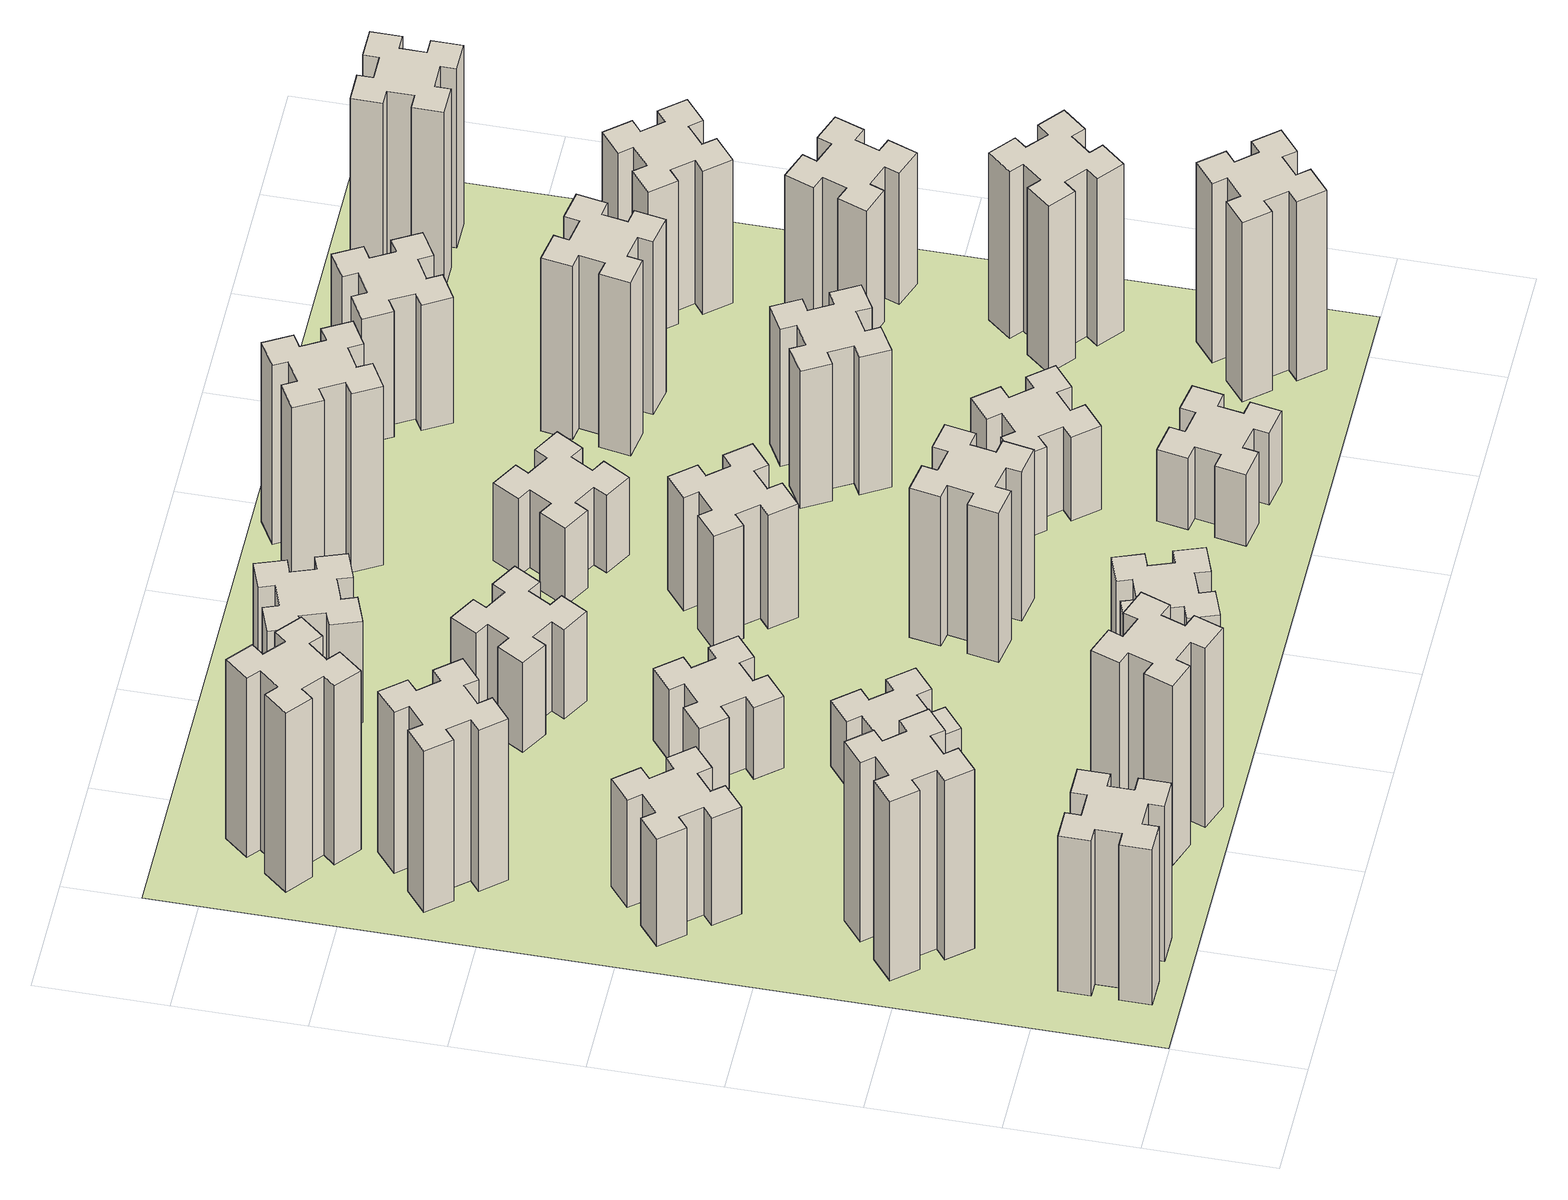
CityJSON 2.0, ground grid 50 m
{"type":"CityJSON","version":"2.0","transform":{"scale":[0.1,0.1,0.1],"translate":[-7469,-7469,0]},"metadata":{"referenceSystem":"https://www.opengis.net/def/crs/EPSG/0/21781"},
"CityObjects":{
"building1":{"type":"Building","attributes":{"class":"1000","function":"1000","usage":"1000","yearOfConstruction":2016,"roofType":"1000","measuredHeight":78,"storeysAboveGround":30,"storeysBelowGround":0},"geometry":[{"type":"Solid","lod":"1","boundaries":[[[[0,1,2,3,4,5,6,7,8,9,10,11,12,13,14,15,16,17,18,19]],[[17,16,20,21]],[[16,15,22,20]],[[15,14,23,22]],[[14,13,24,23]],[[13,12,25,24]],[[12,11,26,25]],[[11,10,27,26]],[[10,9,28,27]],[[9,8,29,28]],[[8,7,30,29]],[[7,6,31,30]],[[6,5,32,31]],[[5,4,33,32]],[[4,3,34,33]],[[3,2,35,34]],[[2,1,36,35]],[[1,0,37,36]],[[0,19,38,37]],[[19,18,39,38]],[[18,17,21,39]],[[24,25,26,27,28,29,30,31,32,33,34,35,36,37,38,39,21,20,22,23]]]]}]},
"building2":{"type":"Building","attributes":{"class":"1000","function":"1000","usage":"1000","yearOfConstruction":2016,"roofType":"1000","measuredHeight":90,"storeysAboveGround":30,"storeysBelowGround":0},"geometry":[{"type":"Solid","lod":"1","boundaries":[[[[40,41,42,43,44,45,46,47,48,49,50,51,52,53,54,55,56,57,58,59]],[[57,56,60,61]],[[56,55,62,60]],[[55,54,63,62]],[[54,53,64,63]],[[53,52,65,64]],[[52,51,66,65]],[[51,50,67,66]],[[50,49,68,67]],[[49,48,69,68]],[[48,47,70,69]],[[47,46,71,70]],[[46,45,72,71]],[[45,44,73,72]],[[44,43,74,73]],[[43,42,75,74]],[[42,41,76,75]],[[41,40,77,76]],[[40,59,78,77]],[[59,58,79,78]],[[58,57,61,79]],[[64,65,66,67,68,69,70,71,72,73,74,75,76,77,78,79,61,60,62,63]]]]}]},
"building3":{"type":"Building","attributes":{"class":"1000","function":"1000","usage":"1000","yearOfConstruction":2016,"roofType":"1000","measuredHeight":54,"storeysAboveGround":30,"storeysBelowGround":0},"geometry":[{"type":"Solid","lod":"1","boundaries":[[[[80,81,82,83,84,85,86,87,88,89,90,91,92,93,94,95,96,97,98,99]],[[97,96,100,101]],[[96,95,102,100]],[[95,94,103,102]],[[94,93,104,103]],[[93,92,105,104]],[[92,91,106,105]],[[91,90,107,106]],[[90,89,108,107]],[[89,88,109,108]],[[88,87,110,109]],[[87,86,111,110]],[[86,85,112,111]],[[85,84,113,112]],[[84,83,114,113]],[[83,82,115,114]],[[82,81,116,115]],[[81,80,117,116]],[[80,99,118,117]],[[99,98,119,118]],[[98,97,101,119]],[[104,105,106,107,108,109,110,111,112,113,114,115,116,117,118,119,101,100,102,103]]]]}]},
"building4":{"type":"Building","attributes":{"class":"1000","function":"1000","usage":"1000","yearOfConstruction":2016,"roofType":"1000","measuredHeight":81,"storeysAboveGround":30,"storeysBelowGround":0},"geometry":[{"type":"Solid","lod":"1","boundaries":[[[[120,121,122,123,124,125,126,127,128,129,130,131,132,133,134,135,136,137,138,139]],[[137,136,140,141]],[[136,135,142,140]],[[135,134,143,142]],[[134,133,144,143]],[[133,132,145,144]],[[132,131,146,145]],[[131,130,147,146]],[[130,129,148,147]],[[129,128,149,148]],[[128,127,150,149]],[[127,126,151,150]],[[126,125,152,151]],[[125,124,153,152]],[[124,123,154,153]],[[123,122,155,154]],[[122,121,156,155]],[[121,120,157,156]],[[120,139,158,157]],[[139,138,159,158]],[[138,137,141,159]],[[144,145,146,147,148,149,150,151,152,153,154,155,156,157,158,159,141,140,142,143]]]]}]},
"building5":{"type":"Building","attributes":{"class":"1000","function":"1000","usage":"1000","yearOfConstruction":2016,"roofType":"1000","measuredHeight":90,"storeysAboveGround":30,"storeysBelowGround":0},"geometry":[{"type":"Solid","lod":"1","boundaries":[[[[160,161,162,163,164,165,166,167,168,169,170,171,172,173,174,175,176,177,178,179]],[[177,176,180,181]],[[176,175,182,180]],[[175,174,183,182]],[[174,173,184,183]],[[173,172,185,184]],[[172,171,186,185]],[[171,170,187,186]],[[170,169,188,187]],[[169,168,189,188]],[[168,167,190,189]],[[167,166,191,190]],[[166,165,192,191]],[[165,164,193,192]],[[164,163,194,193]],[[163,162,195,194]],[[162,161,196,195]],[[161,160,197,196]],[[160,179,198,197]],[[179,178,199,198]],[[178,177,181,199]],[[184,185,186,187,188,189,190,191,192,193,194,195,196,197,198,199,181,180,182,183]]]]}]},
"building6":{"type":"Building","attributes":{"class":"1000","function":"1000","usage":"1000","yearOfConstruction":2016,"roofType":"1000","measuredHeight":90,"storeysAboveGround":30,"storeysBelowGround":0},"geometry":[{"type":"Solid","lod":"1","boundaries":[[[[200,201,202,203,204,205,206,207,208,209,210,211,212,213,214,215,216,217,218,219]],[[217,216,220,221]],[[216,215,222,220]],[[215,214,223,222]],[[214,213,224,223]],[[213,212,225,224]],[[212,211,226,225]],[[211,210,227,226]],[[210,209,228,227]],[[209,208,229,228]],[[208,207,230,229]],[[207,206,231,230]],[[206,205,232,231]],[[205,204,233,232]],[[204,203,234,233]],[[203,202,235,234]],[[202,201,236,235]],[[201,200,237,236]],[[200,219,238,237]],[[219,218,239,238]],[[218,217,221,239]],[[224,225,226,227,228,229,230,231,232,233,234,235,236,237,238,239,221,220,222,223]]]]}]},
"building7":{"type":"Building","attributes":{"class":"1000","function":"1000","usage":"1000","yearOfConstruction":2016,"roofType":"1000","measuredHeight":33,"storeysAboveGround":30,"storeysBelowGround":0},"geometry":[{"type":"Solid","lod":"1","boundaries":[[[[240,241,242,243,244,245,246,247,248,249,250,251,252,253,254,255,256,257,258,259]],[[257,256,260,261]],[[256,255,262,260]],[[255,254,263,262]],[[254,253,264,263]],[[253,252,265,264]],[[252,251,266,265]],[[251,250,267,266]],[[250,249,268,267]],[[249,248,269,268]],[[248,247,270,269]],[[247,246,271,270]],[[246,245,272,271]],[[245,244,273,272]],[[244,243,274,273]],[[243,242,275,274]],[[242,241,276,275]],[[241,240,277,276]],[[240,259,278,277]],[[259,258,279,278]],[[258,257,261,279]],[[264,265,266,267,268,269,270,271,272,273,274,275,276,277,278,279,261,260,262,263]]]]}]},
"building8":{"type":"Building","attributes":{"class":"1000","function":"1000","usage":"1000","yearOfConstruction":2016,"roofType":"1000","measuredHeight":36,"storeysAboveGround":30,"storeysBelowGround":0},"geometry":[{"type":"Solid","lod":"1","boundaries":[[[[280,281,282,283,284,285,286,287,288,289,290,291,292,293,294,295,296,297,298,299]],[[297,296,300,301]],[[296,295,302,300]],[[295,294,303,302]],[[294,293,304,303]],[[293,292,305,304]],[[292,291,306,305]],[[291,290,307,306]],[[290,289,308,307]],[[289,288,309,308]],[[288,287,310,309]],[[287,286,311,310]],[[286,285,312,311]],[[285,284,313,312]],[[284,283,314,313]],[[283,282,315,314]],[[282,281,316,315]],[[281,280,317,316]],[[280,299,318,317]],[[299,298,319,318]],[[298,297,301,319]],[[304,305,306,307,308,309,310,311,312,313,314,315,316,317,318,319,301,300,302,303]]]]}]},
"building9":{"type":"Building","attributes":{"class":"1000","function":"1000","usage":"1000","yearOfConstruction":2016,"roofType":"1000","measuredHeight":51,"storeysAboveGround":30,"storeysBelowGround":0},"geometry":[{"type":"Solid","lod":"1","boundaries":[[[[320,321,322,323,324,325,326,327,328,329,330,331,332,333,334,335,336,337,338,339]],[[337,336,340,341]],[[336,335,342,340]],[[335,334,343,342]],[[334,333,344,343]],[[333,332,345,344]],[[332,331,346,345]],[[331,330,347,346]],[[330,329,348,347]],[[329,328,349,348]],[[328,327,350,349]],[[327,326,351,350]],[[326,325,352,351]],[[325,324,353,352]],[[324,323,354,353]],[[323,322,355,354]],[[322,321,356,355]],[[321,320,357,356]],[[320,339,358,357]],[[339,338,359,358]],[[338,337,341,359]],[[344,345,346,347,348,349,350,351,352,353,354,355,356,357,358,359,341,340,342,343]]]]}]},
"building10":{"type":"Building","attributes":{"class":"1000","function":"1000","usage":"1000","yearOfConstruction":2016,"roofType":"1000","measuredHeight":45,"storeysAboveGround":30,"storeysBelowGround":0},"geometry":[{"type":"Solid","lod":"1","boundaries":[[[[360,361,362,363,364,365,366,367,368,369,370,371,372,373,374,375,376,377,378,379]],[[377,376,380,381]],[[376,375,382,380]],[[375,374,383,382]],[[374,373,384,383]],[[373,372,385,384]],[[372,371,386,385]],[[371,370,387,386]],[[370,369,388,387]],[[369,368,389,388]],[[368,367,390,389]],[[367,366,391,390]],[[366,365,392,391]],[[365,364,393,392]],[[364,363,394,393]],[[363,362,395,394]],[[362,361,396,395]],[[361,360,397,396]],[[360,379,398,397]],[[379,378,399,398]],[[378,377,381,399]],[[384,385,386,387,388,389,390,391,392,393,394,395,396,397,398,399,381,380,382,383]]]]}]},
"building11":{"type":"Building","attributes":{"class":"1000","function":"1000","usage":"1000","yearOfConstruction":2016,"roofType":"1000","measuredHeight":51,"storeysAboveGround":30,"storeysBelowGround":0},"geometry":[{"type":"Solid","lod":"1","boundaries":[[[[400,401,402,403,404,405,406,407,408,409,410,411,412,413,414,415,416,417,418,419]],[[417,416,420,421]],[[416,415,422,420]],[[415,414,423,422]],[[414,413,424,423]],[[413,412,425,424]],[[412,411,426,425]],[[411,410,427,426]],[[410,409,428,427]],[[409,408,429,428]],[[408,407,430,429]],[[407,406,431,430]],[[406,405,432,431]],[[405,404,433,432]],[[404,403,434,433]],[[403,402,435,434]],[[402,401,436,435]],[[401,400,437,436]],[[400,419,438,437]],[[419,418,439,438]],[[418,417,421,439]],[[424,425,426,427,428,429,430,431,432,433,434,435,436,437,438,439,421,420,422,423]]]]}]},
"building12":{"type":"Building","attributes":{"class":"1000","function":"1000","usage":"1000","yearOfConstruction":2016,"roofType":"1000","measuredHeight":75,"storeysAboveGround":30,"storeysBelowGround":0},"geometry":[{"type":"Solid","lod":"1","boundaries":[[[[440,441,442,443,444,445,446,447,448,449,450,451,452,453,454,455,456,457,458,459]],[[457,456,460,461]],[[456,455,462,460]],[[455,454,463,462]],[[454,453,464,463]],[[453,452,465,464]],[[452,451,466,465]],[[451,450,467,466]],[[450,449,468,467]],[[449,448,469,468]],[[448,447,470,469]],[[447,446,471,470]],[[446,445,472,471]],[[445,444,473,472]],[[444,443,474,473]],[[443,442,475,474]],[[442,441,476,475]],[[441,440,477,476]],[[440,459,478,477]],[[459,458,479,478]],[[458,457,461,479]],[[464,465,466,467,468,469,470,471,472,473,474,475,476,477,478,479,461,460,462,463]]]]}]},
"building13":{"type":"Building","attributes":{"class":"1000","function":"1000","usage":"1000","yearOfConstruction":2016,"roofType":"1000","measuredHeight":57,"storeysAboveGround":30,"storeysBelowGround":0},"geometry":[{"type":"Solid","lod":"1","boundaries":[[[[480,481,482,483,484,485,486,487,488,489,490,491,492,493,494,495,496,497,498,499]],[[497,496,500,501]],[[496,495,502,500]],[[495,494,503,502]],[[494,493,504,503]],[[493,492,505,504]],[[492,491,506,505]],[[491,490,507,506]],[[490,489,508,507]],[[489,488,509,508]],[[488,487,510,509]],[[487,486,511,510]],[[486,485,512,511]],[[485,484,513,512]],[[484,483,514,513]],[[483,482,515,514]],[[482,481,516,515]],[[481,480,517,516]],[[480,499,518,517]],[[499,498,519,518]],[[498,497,501,519]],[[504,505,506,507,508,509,510,511,512,513,514,515,516,517,518,519,501,500,502,503]]]]}]},
"building14":{"type":"Building","attributes":{"class":"1000","function":"1000","usage":"1000","yearOfConstruction":2016,"roofType":"1000","measuredHeight":39,"storeysAboveGround":30,"storeysBelowGround":0},"geometry":[{"type":"Solid","lod":"1","boundaries":[[[[520,521,522,523,524,525,526,527,528,529,530,531,532,533,534,535,536,537,538,539]],[[537,536,540,541]],[[536,535,542,540]],[[535,534,543,542]],[[534,533,544,543]],[[533,532,545,544]],[[532,531,546,545]],[[531,530,547,546]],[[530,529,548,547]],[[529,528,549,548]],[[528,527,550,549]],[[527,526,551,550]],[[526,525,552,551]],[[525,524,553,552]],[[524,523,554,553]],[[523,522,555,554]],[[522,521,556,555]],[[521,520,557,556]],[[520,539,558,557]],[[539,538,559,558]],[[538,537,541,559]],[[544,545,546,547,548,549,550,551,552,553,554,555,556,557,558,559,541,540,542,543]]]]}]},
"building15":{"type":"Building","attributes":{"class":"1000","function":"1000","usage":"1000","yearOfConstruction":2016,"roofType":"1000","measuredHeight":36,"storeysAboveGround":30,"storeysBelowGround":0},"geometry":[{"type":"Solid","lod":"1","boundaries":[[[[560,561,562,563,564,565,566,567,568,569,570,571,572,573,574,575,576,577,578,579]],[[577,576,580,581]],[[576,575,582,580]],[[575,574,583,582]],[[574,573,584,583]],[[573,572,585,584]],[[572,571,586,585]],[[571,570,587,586]],[[570,569,588,587]],[[569,568,589,588]],[[568,567,590,589]],[[567,566,591,590]],[[566,565,592,591]],[[565,564,593,592]],[[564,563,594,593]],[[563,562,595,594]],[[562,561,596,595]],[[561,560,597,596]],[[560,579,598,597]],[[579,578,599,598]],[[578,577,581,599]],[[584,585,586,587,588,589,590,591,592,593,594,595,596,597,598,599,581,580,582,583]]]]}]},
"building16":{"type":"Building","attributes":{"class":"1000","function":"1000","usage":"1000","yearOfConstruction":2016,"roofType":"1000","measuredHeight":90,"storeysAboveGround":30,"storeysBelowGround":0},"geometry":[{"type":"Solid","lod":"1","boundaries":[[[[600,601,602,603,604,605,606,607,608,609,610,611,612,613,614,615,616,617,618,619]],[[617,616,620,621]],[[616,615,622,620]],[[615,614,623,622]],[[614,613,624,623]],[[613,612,625,624]],[[612,611,626,625]],[[611,610,627,626]],[[610,609,628,627]],[[609,608,629,628]],[[608,607,630,629]],[[607,606,631,630]],[[606,605,632,631]],[[605,604,633,632]],[[604,603,634,633]],[[603,602,635,634]],[[602,601,636,635]],[[601,600,637,636]],[[600,619,638,637]],[[619,618,639,638]],[[618,617,621,639]],[[624,625,626,627,628,629,630,631,632,633,634,635,636,637,638,639,621,620,622,623]]]]}]},
"building17":{"type":"Building","attributes":{"class":"1000","function":"1000","usage":"1000","yearOfConstruction":2016,"roofType":"1000","measuredHeight":42,"storeysAboveGround":30,"storeysBelowGround":0},"geometry":[{"type":"Solid","lod":"1","boundaries":[[[[640,641,642,643,644,645,646,647,648,649,650,651,652,653,654,655,656,657,658,659]],[[657,656,660,661]],[[656,655,662,660]],[[655,654,663,662]],[[654,653,664,663]],[[653,652,665,664]],[[652,651,666,665]],[[651,650,667,666]],[[650,649,668,667]],[[649,648,669,668]],[[648,647,670,669]],[[647,646,671,670]],[[646,645,672,671]],[[645,644,673,672]],[[644,643,674,673]],[[643,642,675,674]],[[642,641,676,675]],[[641,640,677,676]],[[640,659,678,677]],[[659,658,679,678]],[[658,657,661,679]],[[664,665,666,667,668,669,670,671,672,673,674,675,676,677,678,679,661,660,662,663]]]]}]},
"building18":{"type":"Building","attributes":{"class":"1000","function":"1000","usage":"1000","yearOfConstruction":2016,"roofType":"1000","measuredHeight":69,"storeysAboveGround":30,"storeysBelowGround":0},"geometry":[{"type":"Solid","lod":"1","boundaries":[[[[680,681,682,683,684,685,686,687,688,689,690,691,692,693,694,695,696,697,698,699]],[[697,696,700,701]],[[696,695,702,700]],[[695,694,703,702]],[[694,693,704,703]],[[693,692,705,704]],[[692,691,706,705]],[[691,690,707,706]],[[690,689,708,707]],[[689,688,709,708]],[[688,687,710,709]],[[687,686,711,710]],[[686,685,712,711]],[[685,684,713,712]],[[684,683,714,713]],[[683,682,715,714]],[[682,681,716,715]],[[681,680,717,716]],[[680,699,718,717]],[[699,698,719,718]],[[698,697,701,719]],[[704,705,706,707,708,709,710,711,712,713,714,715,716,717,718,719,701,700,702,703]]]]}]},
"building19":{"type":"Building","attributes":{"class":"1000","function":"1000","usage":"1000","yearOfConstruction":2016,"roofType":"1000","measuredHeight":87,"storeysAboveGround":30,"storeysBelowGround":0},"geometry":[{"type":"Solid","lod":"1","boundaries":[[[[720,721,722,723,724,725,726,727,728,729,730,731,732,733,734,735,736,737,738,739]],[[737,736,740,741]],[[736,735,742,740]],[[735,734,743,742]],[[734,733,744,743]],[[733,732,745,744]],[[732,731,746,745]],[[731,730,747,746]],[[730,729,748,747]],[[729,728,749,748]],[[728,727,750,749]],[[727,726,751,750]],[[726,725,752,751]],[[725,724,753,752]],[[724,723,754,753]],[[723,722,755,754]],[[722,721,756,755]],[[721,720,757,756]],[[720,739,758,757]],[[739,738,759,758]],[[738,737,741,759]],[[744,745,746,747,748,749,750,751,752,753,754,755,756,757,758,759,741,740,742,743]]]]}]},
"building20":{"type":"Building","attributes":{"class":"1000","function":"1000","usage":"1000","yearOfConstruction":2016,"roofType":"1000","measuredHeight":90,"storeysAboveGround":30,"storeysBelowGround":0},"geometry":[{"type":"Solid","lod":"1","boundaries":[[[[760,761,762,763,764,765,766,767,768,769,770,771,772,773,774,775,776,777,778,779]],[[777,776,780,781]],[[776,775,782,780]],[[775,774,783,782]],[[774,773,784,783]],[[773,772,785,784]],[[772,771,786,785]],[[771,770,787,786]],[[770,769,788,787]],[[769,768,789,788]],[[768,767,790,789]],[[767,766,791,790]],[[766,765,792,791]],[[765,764,793,792]],[[764,763,794,793]],[[763,762,795,794]],[[762,761,796,795]],[[761,760,797,796]],[[760,779,798,797]],[[779,778,799,798]],[[778,777,781,799]],[[784,785,786,787,788,789,790,791,792,793,794,795,796,797,798,799,781,780,782,783]]]]}]},
"building21":{"type":"Building","attributes":{"class":"1000","function":"1000","usage":"1000","yearOfConstruction":2016,"roofType":"1000","measuredHeight":63,"storeysAboveGround":30,"storeysBelowGround":0},"geometry":[{"type":"Solid","lod":"1","boundaries":[[[[800,801,802,803,804,805,806,807,808,809,810,811,812,813,814,815,816,817,818,819]],[[817,816,820,821]],[[816,815,822,820]],[[815,814,823,822]],[[814,813,824,823]],[[813,812,825,824]],[[812,811,826,825]],[[811,810,827,826]],[[810,809,828,827]],[[809,808,829,828]],[[808,807,830,829]],[[807,806,831,830]],[[806,805,832,831]],[[805,804,833,832]],[[804,803,834,833]],[[803,802,835,834]],[[802,801,836,835]],[[801,800,837,836]],[[800,819,838,837]],[[819,818,839,838]],[[818,817,821,839]],[[824,825,826,827,828,829,830,831,832,833,834,835,836,837,838,839,821,820,822,823]]]]}]},
"building22":{"type":"Building","attributes":{"class":"1000","function":"1000","usage":"1000","yearOfConstruction":2016,"roofType":"1000","measuredHeight":84,"storeysAboveGround":30,"storeysBelowGround":0},"geometry":[{"type":"Solid","lod":"1","boundaries":[[[[840,841,842,843,844,845,846,847,848,849,850,851,852,853,854,855,856,857,858,859]],[[857,856,860,861]],[[856,855,862,860]],[[855,854,863,862]],[[854,853,864,863]],[[853,852,865,864]],[[852,851,866,865]],[[851,850,867,866]],[[850,849,868,867]],[[849,848,869,868]],[[848,847,870,869]],[[847,846,871,870]],[[846,845,872,871]],[[845,844,873,872]],[[844,843,874,873]],[[843,842,875,874]],[[842,841,876,875]],[[841,840,877,876]],[[840,859,878,877]],[[859,858,879,878]],[[858,857,861,879]],[[864,865,866,867,868,869,870,871,872,873,874,875,876,877,878,879,861,860,862,863]]]]}]},
"building23":{"type":"Building","attributes":{"class":"1000","function":"1000","usage":"1000","yearOfConstruction":2016,"roofType":"1000","measuredHeight":66,"storeysAboveGround":30,"storeysBelowGround":0},"geometry":[{"type":"Solid","lod":"1","boundaries":[[[[880,881,882,883,884,885,886,887,888,889,890,891,892,893,894,895,896,897,898,899]],[[897,896,900,901]],[[896,895,902,900]],[[895,894,903,902]],[[894,893,904,903]],[[893,892,905,904]],[[892,891,906,905]],[[891,890,907,906]],[[890,889,908,907]],[[889,888,909,908]],[[888,887,910,909]],[[887,886,911,910]],[[886,885,912,911]],[[885,884,913,912]],[[884,883,914,913]],[[883,882,915,914]],[[882,881,916,915]],[[881,880,917,916]],[[880,899,918,917]],[[899,898,919,918]],[[898,897,901,919]],[[904,905,906,907,908,909,910,911,912,913,914,915,916,917,918,919,901,900,902,903]]]]}]},
"building24":{"type":"Building","attributes":{"class":"1000","function":"1000","usage":"1000","yearOfConstruction":2016,"roofType":"1000","measuredHeight":72,"storeysAboveGround":30,"storeysBelowGround":0},"geometry":[{"type":"Solid","lod":"1","boundaries":[[[[920,921,922,923,924,925,926,927,928,929,930,931,932,933,934,935,936,937,938,939]],[[937,936,940,941]],[[936,935,942,940]],[[935,934,943,942]],[[934,933,944,943]],[[933,932,945,944]],[[932,931,946,945]],[[931,930,947,946]],[[930,929,948,947]],[[929,928,949,948]],[[928,927,950,949]],[[927,926,951,950]],[[926,925,952,951]],[[925,924,953,952]],[[924,923,954,953]],[[923,922,955,954]],[[922,921,956,955]],[[921,920,957,956]],[[920,939,958,957]],[[939,938,959,958]],[[938,937,941,959]],[[944,945,946,947,948,949,950,951,952,953,954,955,956,957,958,959,941,940,942,943]]]]}]},
"building25":{"type":"Building","attributes":{"class":"1000","function":"1000","usage":"1000","yearOfConstruction":2016,"roofType":"1000","measuredHeight":90,"storeysAboveGround":30,"storeysBelowGround":0},"geometry":[{"type":"Solid","lod":"1","boundaries":[[[[960,961,962,963,964,965,966,967,968,969,970,971,972,973,974,975,976,977,978,979]],[[977,976,980,981]],[[976,975,982,980]],[[975,974,983,982]],[[974,973,984,983]],[[973,972,985,984]],[[972,971,986,985]],[[971,970,987,986]],[[970,969,988,987]],[[969,968,989,988]],[[968,967,990,989]],[[967,966,991,990]],[[966,965,992,991]],[[965,964,993,992]],[[964,963,994,993]],[[963,962,995,994]],[[962,961,996,995]],[[961,960,997,996]],[[960,979,998,997]],[[979,978,999,998]],[[978,977,981,999]],[[984,985,986,987,988,989,990,991,992,993,994,995,996,997,998,999,981,980,982,983]]]]}]},
"landuse1":{"type":"LandUse","attributes":{"name":"plot1","function":"1010"},"geometry":[{"type":"MultiSurface","lod":"1","boundaries":[[[1000,1001,1002,1003]]]}]}
},
"vertices":[
[265,325,0],[265,225,0],[205,225,0],[205,105,0],[325,105,0],[325,165,0],[425,165,0],[425,105,0],[545,105,0],[545,225,0],[485,225,0],[485,325,0],[545,325,0],[545,445,0],[425,445,0],[425,385,0],[325,385,0],[325,445,0],[205,445,0],[205,325,0],[325,385,780],[325,445,780],[425,385,780],[425,445,780],[545,445,780],[545,325,780],[485,325,780],[485,225,780],[545,225,780],[545,105,780],[425,105,780],[425,165,780],[325,165,780],[325,105,780],[205,105,780],[205,225,780],[265,225,780],[265,325,780],[205,325,780],[205,445,780],
[492,1048,0],[427,1124,0],[473,1163,0],[396,1255,0],[304,1178,0],[343,1132,0],[266,1067,0],[228,1113,0],[136,1036,0],[213,944,0],[259,983,0],[323,906,0],[277,868,0],[354,776,0],[446,853,0],[408,899,0],[484,963,0],[523,917,0],[615,994,0],[538,1086,0],[484,963,900],[523,917,900],[408,899,900],[446,853,900],[354,776,900],[277,868,900],[323,906,900],[259,983,900],[213,944,900],[136,1036,900],[228,1113,900],[266,1067,900],[343,1132,900],[304,1178,900],[396,1255,900],[473,1163,900],[427,1124,900],[492,1048,900],[538,1086,900],[615,994,900],
[492,1888,0],[427,1964,0],[473,2003,0],[396,2095,0],[304,2018,0],[343,1972,0],[266,1907,0],[228,1953,0],[136,1876,0],[213,1784,0],[259,1823,0],[323,1746,0],[277,1708,0],[354,1616,0],[446,1693,0],[408,1739,0],[484,1803,0],[523,1757,0],[615,1834,0],[538,1926,0],[484,1803,540],[523,1757,540],[408,1739,540],[446,1693,540],[354,1616,540],[277,1708,540],[323,1746,540],[259,1823,540],[213,1784,540],[136,1876,540],[228,1953,540],[266,1907,540],[343,1972,540],[304,2018,540],[396,2095,540],[473,2003,540],[427,1964,540],[492,1888,540],[538,1926,540],[615,1834,540],
[343,2812,0],[266,2747,0],[228,2793,0],[136,2716,0],[213,2624,0],[259,2663,0],[323,2586,0],[277,2548,0],[354,2456,0],[446,2533,0],[408,2579,0],[484,2643,0],[523,2597,0],[615,2674,0],[538,2766,0],[492,2728,0],[427,2804,0],[473,2843,0],[396,2935,0],[304,2858,0],[427,2804,810],[473,2843,810],[492,2728,810],[538,2766,810],[615,2674,810],[523,2597,810],[484,2643,810],[408,2579,810],[446,2533,810],[354,2456,810],[277,2548,810],[323,2586,810],[259,2663,810],[213,2624,810],[136,2716,810],[228,2793,810],[266,2747,810],[343,2812,810],[304,2858,810],[396,2935,810],
[1029,360,0],[995,266,0],[939,287,0],[897,174,0],[1010,133,0],[1031,189,0],[1125,155,0],[1104,99,0],[1217,57,0],[1258,170,0],[1202,191,0],[1236,285,0],[1292,264,0],[1333,377,0],[1220,418,0],[1200,362,0],[1106,396,0],[1127,452,0],[1014,493,0],[973,380,0],[1106,396,900],[1127,452,900],[1200,362,900],[1220,418,900],[1333,377,900],[1292,264,900],[1236,285,900],[1202,191,900],[1258,170,900],[1217,57,900],[1104,99,900],[1125,155,900],[1031,189,900],[1010,133,900],[897,174,900],[939,287,900],[995,266,900],[1029,360,900],[973,380,900],[1014,493,900],
[484,3287,0],[408,3352,0],[446,3398,0],[354,3475,0],[277,3383,0],[323,3344,0],[259,3268,0],[213,3306,0],[136,3214,0],[228,3137,0],[266,3183,0],[343,3119,0],[304,3073,0],[396,2996,0],[473,3088,0],[427,3126,0],[492,3203,0],[538,3164,0],[615,3256,0],[523,3333,0],[492,3203,900],[538,3164,900],[427,3126,900],[473,3088,900],[396,2996,900],[304,3073,900],[343,3119,900],[266,3183,900],[228,3137,900],[136,3214,900],[213,3306,900],[259,3268,900],[323,3344,900],[277,3383,900],[354,3475,900],[446,3398,900],[408,3352,900],[484,3287,900],[523,3333,900],[615,3256,900],
[1083,1332,0],[1006,1267,0],[968,1313,0],[876,1236,0],[953,1144,0],[999,1183,0],[1063,1106,0],[1017,1068,0],[1094,976,0],[1186,1053,0],[1148,1099,0],[1224,1163,0],[1263,1117,0],[1355,1194,0],[1278,1286,0],[1232,1248,0],[1167,1324,0],[1213,1363,0],[1136,1455,0],[1044,1378,0],[1167,1324,330],[1213,1363,330],[1232,1248,330],[1278,1286,330],[1355,1194,330],[1263,1117,330],[1224,1163,330],[1148,1099,330],[1186,1053,330],[1094,976,330],[1017,1068,330],[1063,1106,330],[999,1183,330],[953,1144,330],[876,1236,330],[968,1313,330],[1006,1267,330],[1083,1332,330],[1044,1378,330],[1136,1455,330],
[1083,1972,0],[1006,1907,0],[968,1953,0],[876,1876,0],[953,1784,0],[999,1823,0],[1063,1746,0],[1017,1708,0],[1094,1616,0],[1186,1693,0],[1148,1739,0],[1224,1803,0],[1263,1757,0],[1355,1834,0],[1278,1926,0],[1232,1888,0],[1167,1964,0],[1213,2003,0],[1136,2095,0],[1044,2018,0],[1167,1964,360],[1213,2003,360],[1232,1888,360],[1278,1926,360],[1355,1834,360],[1263,1757,360],[1224,1803,360],[1148,1739,360],[1186,1693,360],[1094,1616,360],[1017,1708,360],[1063,1746,360],[999,1823,360],[953,1784,360],[876,1876,360],[968,1953,360],[1006,1907,360],[1083,1972,360],[1044,2018,360],[1136,2095,360],
[1765,496,0],[1671,462,0],[1650,518,0],[1537,477,0],[1579,364,0],[1635,385,0],[1669,291,0],[1613,270,0],[1654,157,0],[1767,199,0],[1746,255,0],[1840,289,0],[1860,233,0],[1973,274,0],[1932,387,0],[1876,366,0],[1842,460,0],[1898,480,0],[1857,593,0],[1744,552,0],[1842,460,510],[1898,480,510],[1876,366,510],[1932,387,510],[1973,274,510],[1860,233,510],[1840,289,510],[1746,255,510],[1767,199,510],[1654,157,510],[1613,270,510],[1669,291,510],[1635,385,510],[1579,364,510],[1537,477,510],[1650,518,510],[1671,462,510],[1765,496,510],[1744,552,510],[1857,593,510],
[1117,2525,0],[1204,2475,0],[1174,2423,0],[1278,2363,0],[1338,2467,0],[1286,2497,0],[1336,2584,0],[1388,2554,0],[1448,2658,0],[1344,2718,0],[1314,2666,0],[1227,2716,0],[1257,2768,0],[1153,2828,0],[1093,2724,0],[1145,2694,0],[1095,2607,0],[1043,2637,0],[983,2533,0],[1087,2473,0],[1095,2607,450],[1043,2637,450],[1145,2694,450],[1093,2724,450],[1153,2828,450],[1257,2768,450],[1227,2716,450],[1314,2666,450],[1344,2718,450],[1448,2658,450],[1388,2554,450],[1336,2584,450],[1286,2497,450],[1338,2467,450],[1278,2363,450],[1174,2423,450],[1204,2475,450],[1117,2525,450],[1087,2473,450],[983,2533,450],
[1125,3456,0],[1031,3422,0],[1010,3478,0],[897,3437,0],[939,3324,0],[995,3345,0],[1029,3251,0],[973,3230,0],[1014,3117,0],[1127,3159,0],[1106,3215,0],[1200,3249,0],[1220,3193,0],[1333,3234,0],[1292,3347,0],[1236,3326,0],[1202,3420,0],[1258,3440,0],[1217,3553,0],[1104,3512,0],[1202,3420,510],[1258,3440,510],[1236,3326,510],[1292,3347,510],[1333,3234,510],[1220,3193,510],[1200,3249,510],[1106,3215,510],[1127,3159,510],[1014,3117,510],[973,3230,510],[1029,3251,510],[995,3345,510],[939,3324,510],[897,3437,510],[1010,3478,510],[1031,3422,510],[1125,3456,510],[1104,3512,510],[1217,3553,510],
[2055,1047,0],[2072,1145,0],[2131,1135,0],[2152,1253,0],[2034,1274,0],[2024,1215,0],[1925,1232,0],[1936,1291,0],[1817,1312,0],[1797,1194,0],[1856,1184,0],[1838,1085,0],[1779,1096,0],[1758,977,0],[1877,957,0],[1887,1016,0],[1985,998,0],[1975,939,0],[2093,918,0],[2114,1037,0],[1985,998,750],[1975,939,750],[1887,1016,750],[1877,957,750],[1758,977,750],[1779,1096,750],[1838,1085,750],[1856,1184,750],[1797,1194,750],[1817,1312,750],[1936,1291,750],[1925,1232,750],[2024,1215,750],[2034,1274,750],[2152,1253,750],[2131,1135,750],[2072,1145,750],[2055,1047,750],[2114,1037,750],[2093,918,750],
[1972,1988,0],[1907,2064,0],[1953,2103,0],[1876,2195,0],[1784,2118,0],[1823,2072,0],[1746,2007,0],[1708,2053,0],[1616,1976,0],[1693,1884,0],[1739,1923,0],[1803,1846,0],[1757,1808,0],[1834,1716,0],[1926,1793,0],[1888,1839,0],[1964,1903,0],[2003,1857,0],[2095,1934,0],[2018,2026,0],[1964,1903,570],[2003,1857,570],[1888,1839,570],[1926,1793,570],[1834,1716,570],[1757,1808,570],[1803,1846,570],[1739,1923,570],[1693,1884,570],[1616,1976,570],[1708,2053,570],[1746,2007,570],[1823,2072,570],[1784,2118,570],[1876,2195,570],[1953,2103,570],[1907,2064,570],[1972,1988,570],[2018,2026,570],[2095,1934,570],
[2026,2497,0],[2076,2584,0],[2128,2554,0],[2188,2658,0],[2084,2718,0],[2054,2666,0],[1967,2716,0],[1997,2768,0],[1893,2828,0],[1833,2724,0],[1885,2694,0],[1835,2607,0],[1783,2637,0],[1723,2533,0],[1827,2473,0],[1857,2525,0],[1944,2475,0],[1914,2423,0],[2018,2363,0],[2078,2467,0],[1944,2475,390],[1914,2423,390],[1857,2525,390],[1827,2473,390],[1723,2533,390],[1783,2637,390],[1835,2607,390],[1885,2694,390],[1833,2724,390],[1893,2828,390],[1997,2768,390],[1967,2716,390],[2054,2666,390],[2084,2718,390],[2188,2658,390],[2128,2554,390],[2076,2584,390],[2026,2497,390],[2078,2467,390],[2018,2363,390],
[2596,444,0],[2578,345,0],[2519,356,0],[2498,237,0],[2617,217,0],[2627,276,0],[2725,258,0],[2715,199,0],[2833,178,0],[2854,297,0],[2795,307,0],[2812,405,0],[2871,395,0],[2892,513,0],[2774,534,0],[2764,475,0],[2665,492,0],[2676,551,0],[2557,572,0],[2537,454,0],[2665,492,360],[2676,551,360],[2764,475,360],[2774,534,360],[2892,513,360],[2871,395,360],[2812,405,360],[2795,307,360],[2854,297,360],[2833,178,360],[2715,199,360],[2725,258,360],[2627,276,360],[2617,217,360],[2498,237,360],[2519,356,360],[2578,345,360],[2596,444,360],[2537,454,360],[2557,572,360],
[1844,3556,0],[1757,3506,0],[1727,3558,0],[1623,3498,0],[1683,3394,0],[1735,3424,0],[1785,3337,0],[1733,3307,0],[1793,3203,0],[1897,3263,0],[1867,3315,0],[1954,3365,0],[1984,3313,0],[2088,3373,0],[2028,3477,0],[1976,3447,0],[1926,3534,0],[1978,3564,0],[1918,3668,0],[1814,3608,0],[1926,3534,900],[1978,3564,900],[1976,3447,900],[2028,3477,900],[2088,3373,900],[1984,3313,900],[1954,3365,900],[1867,3315,900],[1897,3263,900],[1793,3203,900],[1733,3307,900],[1785,3337,900],[1735,3424,900],[1683,3394,900],[1623,3498,900],[1727,3558,900],[1757,3506,900],[1844,3556,900],[1814,3608,900],[1918,3668,900],
[2563,1132,0],[2486,1067,0],[2448,1113,0],[2356,1036,0],[2433,944,0],[2479,983,0],[2543,906,0],[2497,868,0],[2574,776,0],[2666,853,0],[2628,899,0],[2704,963,0],[2743,917,0],[2835,994,0],[2758,1086,0],[2712,1048,0],[2647,1124,0],[2693,1163,0],[2616,1255,0],[2524,1178,0],[2647,1124,420],[2693,1163,420],[2712,1048,420],[2758,1086,420],[2835,994,420],[2743,917,420],[2704,963,420],[2628,899,420],[2666,853,420],[2574,776,420],[2497,868,420],[2543,906,420],[2479,983,420],[2433,944,420],[2356,1036,420],[2448,1113,420],[2486,1067,420],[2563,1132,420],[2524,1178,420],[2616,1255,420],
[2475,1744,0],[2525,1657,0],[2473,1627,0],[2533,1523,0],[2637,1583,0],[2607,1635,0],[2694,1685,0],[2724,1633,0],[2828,1693,0],[2768,1797,0],[2716,1767,0],[2666,1854,0],[2718,1884,0],[2658,1988,0],[2554,1928,0],[2584,1876,0],[2497,1826,0],[2467,1878,0],[2363,1818,0],[2423,1714,0],[2497,1826,690],[2467,1878,690],[2584,1876,690],[2554,1928,690],[2658,1988,690],[2718,1884,690],[2666,1854,690],[2716,1767,690],[2768,1797,690],[2828,1693,690],[2724,1633,690],[2694,1685,690],[2607,1635,690],[2637,1583,690],[2533,1523,690],[2473,1627,690],[2525,1657,690],[2475,1744,690],[2423,1714,690],[2363,1818,690],
[2596,2664,0],[2578,2565,0],[2519,2576,0],[2498,2457,0],[2617,2437,0],[2627,2496,0],[2725,2478,0],[2715,2419,0],[2833,2398,0],[2854,2517,0],[2795,2527,0],[2812,2625,0],[2871,2615,0],[2892,2733,0],[2774,2754,0],[2764,2695,0],[2665,2712,0],[2676,2771,0],[2557,2792,0],[2537,2674,0],[2665,2712,870],[2676,2771,870],[2764,2695,870],[2774,2754,870],[2892,2733,870],[2871,2615,870],[2812,2625,870],[2795,2527,870],[2854,2517,870],[2833,2398,870],[2715,2419,870],[2725,2478,870],[2627,2496,870],[2617,2437,870],[2498,2457,870],[2519,2576,870],[2578,2565,870],[2596,2664,870],[2537,2674,870],[2557,2792,870],
[3468,259,0],[3544,323,0],[3583,277,0],[3675,354,0],[3598,446,0],[3552,408,0],[3487,484,0],[3533,523,0],[3456,615,0],[3364,538,0],[3403,492,0],[3326,427,0],[3288,473,0],[3196,396,0],[3273,304,0],[3319,343,0],[3383,266,0],[3337,228,0],[3414,136,0],[3506,213,0],[3383,266,900],[3337,228,900],[3319,343,900],[3273,304,900],[3196,396,900],[3288,473,900],[3326,427,900],[3403,492,900],[3364,538,900],[3456,615,900],[3533,523,900],[3487,484,900],[3552,408,900],[3598,446,900],[3675,354,900],[3583,277,900],[3544,323,900],[3468,259,900],[3506,213,900],[3414,136,900],
[2716,3347,0],[2666,3434,0],[2718,3464,0],[2658,3568,0],[2554,3508,0],[2584,3456,0],[2497,3406,0],[2467,3458,0],[2363,3398,0],[2423,3294,0],[2475,3324,0],[2525,3237,0],[2473,3207,0],[2533,3103,0],[2637,3163,0],[2607,3215,0],[2694,3265,0],[2724,3213,0],[2828,3273,0],[2768,3377,0],[2694,3265,630],[2724,3213,630],[2607,3215,630],[2637,3163,630],[2533,3103,630],[2473,3207,630],[2525,3237,630],[2475,3324,630],[2423,3294,630],[2363,3398,630],[2467,3458,630],[2497,3406,630],[2584,3456,630],[2554,3508,630],[2658,3568,630],[2718,3464,630],[2666,3434,630],[2716,3347,630],[2768,3377,630],[2828,3273,630],
[3487,1006,0],[3552,1083,0],[3598,1044,0],[3675,1136,0],[3583,1213,0],[3544,1167,0],[3468,1232,0],[3506,1278,0],[3414,1355,0],[3337,1263,0],[3383,1224,0],[3319,1148,0],[3273,1186,0],[3196,1094,0],[3288,1017,0],[3326,1063,0],[3403,999,0],[3364,953,0],[3456,876,0],[3533,968,0],[3403,999,840],[3364,953,840],[3326,1063,840],[3288,1017,840],[3196,1094,840],[3273,1186,840],[3319,1148,840],[3383,1224,840],[3337,1263,840],[3414,1355,840],[3506,1278,840],[3468,1232,840],[3544,1167,840],[3583,1213,840],[3675,1136,840],[3598,1044,840],[3552,1083,840],[3487,1006,840],[3533,968,840],[3456,876,840],
[3520,1942,0],[3426,1976,0],[3447,2032,0],[3334,2073,0],[3293,1960,0],[3349,1940,0],[3315,1846,0],[3259,1867,0],[3217,1754,0],[3330,1713,0],[3351,1769,0],[3445,1735,0],[3424,1679,0],[3537,1637,0],[3578,1750,0],[3522,1771,0],[3556,1865,0],[3612,1844,0],[3653,1957,0],[3540,1998,0],[3556,1865,660],[3612,1844,660],[3522,1771,660],[3578,1750,660],[3537,1637,660],[3424,1679,660],[3445,1735,660],[3351,1769,660],[3330,1713,660],[3217,1754,660],[3259,1867,660],[3315,1846,660],[3349,1940,660],[3293,1960,660],[3334,2073,660],[3447,2032,660],[3426,1976,660],[3520,1942,660],[3540,1998,660],[3653,1957,660],
[3219,2463,0],[3283,2386,0],[3237,2348,0],[3314,2256,0],[3406,2333,0],[3368,2379,0],[3444,2443,0],[3483,2397,0],[3575,2474,0],[3498,2566,0],[3452,2528,0],[3387,2604,0],[3433,2643,0],[3356,2735,0],[3264,2658,0],[3303,2612,0],[3226,2547,0],[3188,2593,0],[3096,2516,0],[3173,2424,0],[3226,2547,720],[3188,2593,720],[3303,2612,720],[3264,2658,720],[3356,2735,720],[3433,2643,720],[3387,2604,720],[3452,2528,720],[3498,2566,720],[3575,2474,720],[3483,2397,720],[3444,2443,720],[3368,2379,720],[3406,2333,720],[3314,2256,720],[3237,2348,720],[3283,2386,720],[3219,2463,720],[3173,2424,720],[3096,2516,720],
[3285,3325,0],[3385,3325,0],[3385,3265,0],[3505,3265,0],[3505,3385,0],[3445,3385,0],[3445,3485,0],[3505,3485,0],[3505,3605,0],[3385,3605,0],[3385,3545,0],[3285,3545,0],[3285,3605,0],[3165,3605,0],[3165,3485,0],[3225,3485,0],[3225,3385,0],[3165,3385,0],[3165,3265,0],[3285,3265,0],[3225,3385,900],[3165,3385,900],[3225,3485,900],[3165,3485,900],[3165,3605,900],[3285,3605,900],[3285,3545,900],[3385,3545,900],[3385,3605,900],[3505,3605,900],[3505,3485,900],[3445,3485,900],[3445,3385,900],[3505,3385,900],[3505,3265,900],[3385,3265,900],[3385,3325,900],[3285,3325,900],[3285,3265,900],[3165,3265,900],
[5,3705,0],[3705,3705,0],[3705,5,0],[5,5,0]
]}
